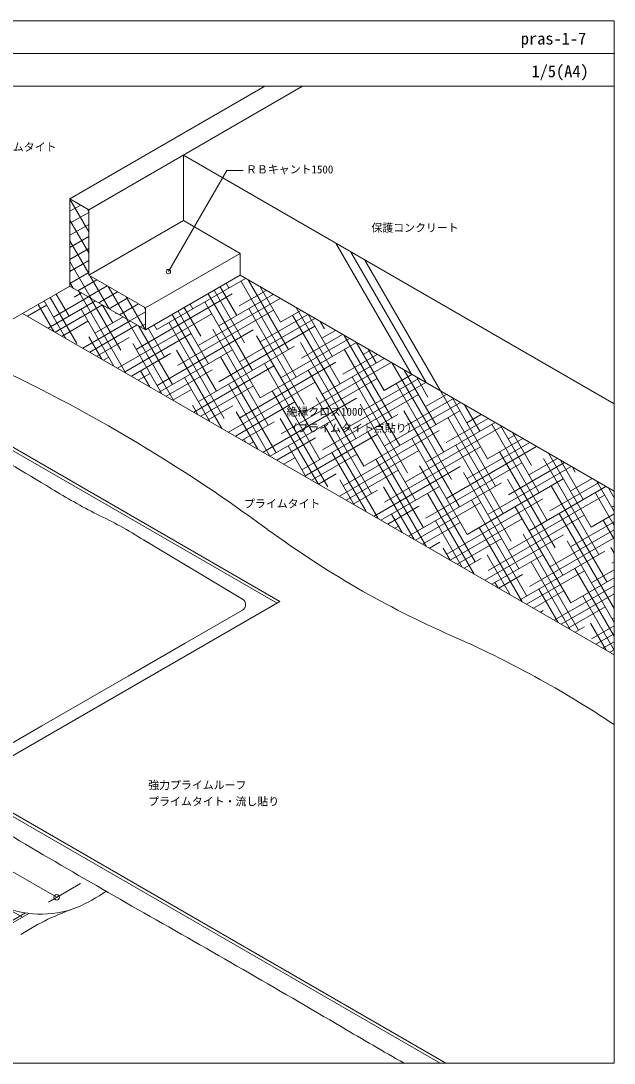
# Model space of a CAD drawing. Units: millimetres, scale not verified. Extents: x -690 to 690, y -477 to 478.
# Drawn here: x 147 to 690, y -477 to 478 of the extents above; entities that cross this region are included whole.
import ezdxf
from ezdxf.enums import TextEntityAlignment as Align

# ---------------------------------------------------------------- set-up
doc = ezdxf.new("R2010")
doc.units = ezdxf.units.MM
doc.header["$LTSCALE"] = 2
for name, color, linetype, lineweight in [('0-0_0', 7, 'Continuous', 18), ('0-1_HATCH', 9, 'Continuous', 18), ('0-2_KUTAI', 3, 'Continuous', 18), ('0-3_BOUSUI', 1, 'Continuous', 18), ('0-4_MOJI', 7, 'Continuous', 18), ('0-5_sunpo', 7, 'Continuous', 18), ('0-6_WAKU', 7, 'Continuous', 18), ('0-8_COLOR', 9, 'Continuous', 18)]:
    doc.layers.add(name, color=color, linetype=linetype, lineweight=lineweight)
doc.styles.add('ＭＳ ゴシック', font='')
doc.styles.get('ＭＳ ゴシック').set_extended_font_data('MS Gothic')

msp = doc.modelspace()

# ---------------------------------------------------------------- linework, layer by layer
at = {"layer": '0-0_0'}
for p, q in [((-690.031, 447.519), (689.969, 447.519)), ((148.14, 209.437), (689.969, -103.388)), ((98.918, -371.981), (153.815, -340.287))]:
    msp.add_line(p, q, dxfattribs=at)
at = {"layer": '0-1_HATCH'}
for p, q in [((191.442, 313.997), (191.823, 314.217)), ((208.762, 284.08), (191.442, 314.08)), ((191.442, 302.998), (201.348, 308.718)), ((191.442, 292), (208.762, 302)), ((208.762, 303.13), (207.63, 305.091)), ((208.762, 265.03), (191.442, 295.03)), ((191.442, 281.001), (208.762, 291.001)), ((191.442, 270.003), (208.762, 280.003)), ((208.762, 245.98), (191.442, 275.98)), ((191.442, 259.004), (208.762, 269.004)), ((191.442, 248.006), (208.762, 258.006)), ((210.921, 223.191), (191.442, 256.93)), ((191.442, 237.007), (208.762, 247.007)), ((198.741, 230.223), (216.061, 240.223)), ((227.418, 213.666), (210.098, 243.666)), ((271.033, 194.707), (352.247, 241.596)), ((398.823, 151.169), (348.023, 239.157)), ((391.622, 176.341), (354.796, 240.124)), ((194.423, 232.716), (191.442, 237.88)), ((242.733, 154.824), (199.431, 229.824)), ((208.266, 224.724), (225.586, 234.724)), ((217.791, 219.224), (235.111, 229.224)), ((243.916, 204.141), (226.596, 234.141)), ((351.426, 182.463), (323.565, 230.719)), ((344.225, 207.635), (329.064, 233.894)), ((337.024, 232.807), (334.563, 237.069)), ((346.549, 216.309), (371.297, 230.598)), ((384.421, 201.513), (365.795, 233.774)), ((187.74, 186.574), (167.94, 220.869)), ((171.543, 195.925), (214.845, 220.925)), ((197.841, 181.779), (173.439, 224.044)), ((176.467, 206.1), (208.495, 224.592)), ((190.64, 206.951), (178.939, 227.219)), ((195.289, 224.3), (202.145, 228.258)), ((238.037, 175.657), (210.43, 223.474)), ((227.316, 213.725), (244.636, 223.725)), ((260.414, 194.616), (243.093, 224.616)), ((252.211, 176.508), (340.199, 227.308)), ((308.905, 179.911), (383.997, 223.265)), ((365.827, 132.119), (315.027, 220.107)), ((358.626, 157.291), (318.066, 227.544)), ((327.727, 198.11), (377.647, 226.931)), ((377.22, 226.685), (376.793, 227.424)), ((152.493, 206.924), (170.117, 217.099)), ((176.742, 192.924), (162.441, 217.694)), ((177.893, 192.259), (221.195, 217.259)), ((231.734, 161.174), (201.639, 213.301)), ((230.837, 200.829), (221.428, 217.124)), ((236.841, 208.226), (254.161, 218.226)), ((246.366, 202.727), (260.724, 211.016)), ((260.724, 213.13), (259.591, 215.091)), ((290.083, 161.711), (378.071, 212.511)), ((318.43, 163.413), (290.569, 211.669)), ((311.229, 188.585), (296.069, 214.844)), ((304.028, 213.757), (301.568, 218.019)), ((406.023, 125.997), (355.223, 213.985)), ((384.421, 201.513), (403.047, 212.267)), ((439.019, 145.047), (398.79, 214.724)), ((184.243, 188.593), (207.989, 202.302)), ((203.293, 177.595), (246.595, 202.595)), ((214.339, 191.304), (240.245, 206.261)), ((233.161, 209.503), (233.895, 209.927)), ((235.043, 159.264), (321.377, 209.108)), ((286.727, 129.424), (243.426, 204.424)), ((332.831, 113.069), (282.031, 201.057)), ((325.631, 138.241), (285.07, 208.494)), ((346.777, 165.114), (415.747, 204.934)), ((365.599, 183.314), (409.397, 208.6)), ((446.22, 119.875), (395.42, 207.863)), ((431.818, 170.219), (409.789, 208.374)), ((424.617, 195.391), (420.788, 202.024)), ((209.643, 173.928), (252.945, 198.928)), ((285.434, 144.363), (254.424, 198.074)), ((255.891, 197.227), (260.724, 200.018)), ((278.234, 169.535), (263.073, 195.794)), ((271.033, 194.707), (268.572, 198.969)), ((271.261, 143.512), (359.249, 194.312)), ((373.028, 106.947), (322.228, 194.935)), ((327.955, 146.915), (415.943, 197.715)), ((422.293, 186.717), (434.797, 193.936)), ((220.736, 167.524), (208.84, 188.129)), ((215.993, 170.262), (245.861, 187.506)), ((241.393, 155.598), (302.555, 190.909)), ((275.728, 135.774), (249.036, 182.007)), ((413.224, 100.825), (362.424, 188.813)), ((365.827, 132.119), (453.815, 182.919)), ((384.649, 150.318), (447.497, 186.603)), ((453.42, 94.703), (402.62, 182.691)), ((403.471, 168.517), (441.147, 190.27)), ((486.416, 113.753), (442.785, 189.324)), ((479.215, 138.925), (453.783, 182.974)), ((247.743, 151.931), (283.733, 172.71)), ((273.143, 137.267), (340.427, 176.113)), ((330.721, 104.024), (289.232, 175.885)), ((309.133, 128.716), (397.121, 179.516)), ((441.343, 153.721), (472.897, 171.939)), ((493.617, 88.581), (442.817, 176.569)), ((460.165, 171.92), (466.547, 175.605)), ((472.014, 164.097), (464.782, 176.624)), ((222.343, 166.596), (227.039, 169.307)), ((380.228, 81.775), (329.428, 169.763)), ((347.005, 113.919), (434.993, 164.719)), ((420.425, 75.653), (369.625, 163.641)), ((403.699, 117.322), (485.597, 164.606)), ((422.521, 135.522), (479.247, 168.273)), ((533.813, 82.458), (486.779, 163.924)), ((254.093, 148.265), (264.911, 154.511)), ((264.73, 142.124), (256.237, 156.835)), ((279.493, 133.6), (321.605, 157.914)), ((304.893, 118.936), (378.299, 161.317)), ((460.621, 69.531), (409.821, 157.519)), ((479.215, 138.925), (504.647, 153.608)), ((526.612, 107.631), (497.777, 157.574)), ((498.037, 157.124), (498.297, 157.274)), ((319.722, 110.374), (296.433, 150.713)), ((374.715, 78.624), (336.629, 144.591)), ((336.643, 100.605), (416.171, 146.52)), ((384.877, 99.123), (472.865, 149.923)), ((441.571, 102.526), (517.347, 146.275)), ((500.817, 63.408), (450.017, 151.397)), ((460.393, 120.725), (510.997, 149.942)), ((541.014, 57.286), (490.214, 145.275)), ((519.411, 132.803), (508.776, 151.224)), ((285.843, 129.934), (302.783, 139.714)), ((311.243, 115.27), (359.477, 143.117)), ((427.626, 50.481), (376.826, 138.469)), ((422.749, 84.327), (510.737, 135.127)), ((517.087, 124.128), (536.397, 135.277)), ((581.21, 51.164), (530.773, 138.524)), ((308.724, 116.724), (303.634, 125.541)), ((317.593, 111.603), (340.655, 124.918)), ((342.993, 96.939), (397.349, 128.321)), ((368.393, 82.274), (454.043, 131.724)), ((467.822, 44.358), (417.022, 132.347)), ((508.018, 38.236), (457.218, 126.225)), ((479.443, 87.73), (549.097, 127.945)), ((498.265, 105.929), (542.747, 131.611)), ((574.009, 76.336), (541.771, 132.174)), ((566.809, 101.508), (552.77, 125.824)), ((363.716, 84.974), (343.83, 119.419)), ((403.927, 66.128), (491.915, 116.928)), ((460.621, 69.531), (548.609, 120.331)), ((548.214, 32.114), (497.414, 120.103)), ((554.959, 109.332), (568.147, 116.946)), ((349.343, 93.273), (378.527, 110.122)), ((374.743, 78.608), (435.221, 113.525)), ((418.709, 53.224), (384.026, 113.297)), ((473.702, 21.474), (424.223, 107.175)), ((498.493, 54.734), (586.481, 105.534)), ((517.315, 72.933), (580.847, 109.614)), ((536.137, 91.133), (574.497, 113.28)), ((588.411, 25.992), (537.611, 113.981)), ((628.607, 19.87), (577.807, 107.858)), ((621.406, 45.042), (585.765, 106.774)), ((406.493, 60.277), (473.093, 98.728)), ((441.799, 51.331), (529.787, 102.131)), ((515.219, 13.064), (464.419, 101.053)), ((592.831, 94.536), (599.897, 98.615)), ((614.206, 70.214), (596.764, 100.424)), ((352.718, 91.324), (351.031, 94.247)), ((355.693, 89.606), (359.705, 91.922)), ((381.093, 74.942), (416.399, 95.325)), ((407.711, 59.574), (391.227, 88.125)), ((479.671, 36.535), (567.659, 87.335)), ((555.415, 6.942), (504.615, 94.931)), ((536.365, 39.938), (618.947, 87.617)), ((595.611, 0.82), (544.811, 88.808)), ((555.187, 58.137), (612.597, 91.283)), ((574.009, 76.336), (606.247, 94.949)), ((387.443, 71.275), (397.577, 77.126)), ((412.843, 56.611), (454.271, 80.529)), ((462.703, 27.824), (431.423, 82.003)), ((438.243, 41.946), (510.965, 83.932)), ((635.808, -5.302), (585.008, 82.686)), ((611.881, 61.54), (637.997, 76.618)), ((676.004, -11.424), (625.204, 76.564)), ((668.803, 13.748), (629.759, 81.374)), ((630.703, 79.739), (631.647, 80.284)), ((469.993, 23.615), (548.837, 69.136)), ((517.696, -3.926), (471.62, 75.881)), ((562.616, -18.23), (511.816, 69.758)), ((517.543, 21.739), (605.531, 72.539)), ((574.237, 25.142), (650.697, 69.286)), ((593.059, 43.341), (644.347, 72.952)), ((661.603, 38.92), (640.758, 75.024)), ((654.402, 64.092), (651.756, 68.674)), ((419.193, 52.945), (435.449, 62.33)), ((444.593, 38.28), (492.143, 65.733)), ((602.812, -24.352), (552.012, 63.636)), ((555.415, 6.942), (643.403, 57.742)), ((643.009, -30.474), (592.209, 57.514)), ((649.753, 46.744), (669.747, 58.287)), ((451.705, 34.174), (438.624, 56.831)), ((476.343, 19.949), (530.015, 50.936)), ((506.697, 2.424), (478.82, 50.708)), ((501.743, 5.284), (586.709, 54.339)), ((612.109, 10.345), (682.447, 50.955)), ((630.931, 28.545), (676.097, 54.621)), ((683.205, -36.596), (632.405, 51.392)), ((689.969, 27.889), (673.754, 55.974)), ((689.969, 40.589), (684.752, 49.624)), ((450.943, 34.614), (473.321, 47.533)), ((561.69, -29.326), (519.017, 44.586)), ((536.593, -11.257), (624.581, 39.543)), ((610.013, -49.524), (559.213, 38.464)), ((593.287, -7.854), (681.275, 42.946)), ((689.969, 15.189), (672.601, 45.27)), ((482.693, 16.283), (511.193, 32.737)), ((508.093, 1.618), (567.887, 36.14)), ((650.209, -55.646), (599.409, 32.342)), ((687.625, 31.948), (689.969, 33.301)), ((495.699, 8.774), (486.021, 25.536)), ((550.691, -22.976), (526.217, 19.414)), ((539.843, -16.713), (605.759, 21.344)), ((574.465, -26.053), (662.453, 24.747)), ((689.969, -61.011), (639.606, 26.22)), ((668.803, 13.748), (689.969, 25.968)), ((689.969, 2.489), (679.802, 20.098)), ((489.043, 12.617), (492.371, 14.538)), ((514.443, -2.048), (549.065, 17.941)), ((605.684, -54.726), (566.414, 13.292)), ((631.159, -22.65), (689.969, 11.303)), ((649.981, -4.451), (689.969, 18.636)), ((546.193, -20.379), (586.937, 3.145)), ((571.593, -35.044), (643.631, 6.548)), ((657.41, -80.818), (606.61, 7.17)), ((612.337, -40.85), (689.969, 3.971)), ((689.969, -73.711), (646.806, 1.048)), ((520.793, -5.714), (530.243, -0.258)), ((539.693, -16.626), (533.418, -5.758)), ((603.343, -53.374), (681.503, -8.249)), ((689.969, -10.211), (687.003, -5.074)), ((552.543, -24.045), (568.115, -15.055)), ((594.685, -48.376), (573.614, -11.88)), ((577.943, -38.71), (624.809, -11.652)), ((649.678, -80.126), (613.811, -18.002)), ((687.853, -19.247), (689.969, -18.026)), ((609.693, -57.041), (662.681, -26.448)), ((689.969, -86.411), (654.007, -24.124)), ((669.031, -37.447), (689.969, -25.358)), ((583.687, -42.026), (580.815, -37.052)), ((584.293, -42.376), (605.987, -29.851)), ((650.209, -55.646), (689.969, -32.691)), ((616.043, -60.707), (643.859, -44.647)), ((638.68, -73.776), (621.011, -43.174)), ((635.093, -71.705), (689.969, -40.023)), ((641.443, -75.371), (689.969, -47.355)), ((689.969, -99.111), (661.208, -49.296)), ((622.393, -64.373), (625.037, -62.847)), ((647.793, -79.038), (681.731, -59.444)), ((682.674, -99.176), (668.409, -74.468)), ((688.081, -70.442), (689.969, -69.352)), ((654.143, -82.704), (662.909, -77.643)), ((669.259, -88.641), (689.969, -76.685)), ((673.193, -93.702), (689.969, -84.017)), ((679.543, -97.369), (689.969, -91.349)), ((685.893, -101.035), (689.969, -98.682)), ((97.116, -370.941), (150.898, -339.89)), ((147.873, -343.717), (133.871, -335.632))]:
    msp.add_line(p, q, dxfattribs=at)
at = {"layer": '0-2_KUTAI'}
msp.add_line((295.365, 354.437), (689.969, 126.612), dxfattribs=at)
for points in [[(295.365, 354.437), (295.365, 294.437), (347.326, 264.437)], [(347.326, 264.437), (347.326, 244.437), (689.969, 46.612)]]:
    msp.add_lwpolyline(points, dxfattribs=at)
at = {"layer": '0-3_BOUSUI'}
for p, q in [((191.442, 314.437), (369.984, 417.519)), ((208.762, 304.437), (404.625, 417.519)), ((208.762, 244.437), (295.365, 294.437)), ((260.724, 214.437), (347.326, 264.437)), ((260.724, 194.437), (347.326, 244.437)), ((37.43, 145.519), (191.442, 234.437)), ((37.43, 142.519), (381.242, -55.981)), ((349.393, -52.224), (258.761, 1.914)), ((93.505, -222.107), (383.84, -54.481)), ((535.827, -477.481), (93.505, -222.107))]:
    msp.add_line(p, q, dxfattribs=at)
msp.add_lwpolyline([(191.442, 234.437), (191.442, 314.437), (208.762, 304.437), (208.762, 244.437), (260.724, 214.437), (260.724, 194.437)], close=True, dxfattribs=at)
for points in [[(37.43, 142.519), (37.43, 145.519), (383.84, -54.481)], [(87.731, -213.588), (165.833, -168.495), (244.742, -122.937), (297.155, -92.677), (349.393, -62.517)], [(530.63, -477.481), (93.505, -225.107), (93.505, -222.107)]]:
    msp.add_lwpolyline(points, dxfattribs=at)
for centre, radius, start, end in [((-523.129, -1205.654), 1511.202, 53.63938, 66.07541), ((-727.182, -1421.187), 1724.572, 58.46799, 61.42944), ((512.383, 599.066), 645.648, 238.46799, 242.68694), ((71.413, -287.751), 344.971, 57.10638, 65.19746), ((892.782, 717.606), 877.048, 233.63938, 246.36062), ((346.421, -57.371), 5.943, 300, 60), ((155.235, -967.414), 962.319, 56.24297, 66.36062), ((4139.889, 6481.152), 7847.581, 238.89916, 240.36269), ((112.04, -148.147), 205.567, 294.662, 303.25504), ((164.925, -247.618), 93.332, 245.66412, 290.63441), ((268.828, -547.728), 224.303, 108.45698, 123.04796), ((-6041.004, -11461.619), 12782.348, 59.53024, 60.46976), ((3060.675, 4012.783), 5170.304, 239.55357, 240.28157)]:
    msp.add_arc(centre, radius, start, end, dxfattribs=at)
at = {"layer": '0-4_MOJI'}
for p in [(281.697, 247.751), (350.26, 340.524)]:
    msp.add_line(p, (335.26, 340.524), dxfattribs=at)
msp.add_circle((281.697, 247.751), 2, dxfattribs=at)
at = {"layer": '0-5_sunpo'}
for p, q in [((49.442, -250.546), (179.346, -325.546)), ((201.049, -313.016), (171.807, -329.899))]:
    msp.add_line(p, q, dxfattribs=at)
msp.add_circle((179.346, -325.546), 2.5, dxfattribs=at)
at = {"layer": '0-6_WAKU'}
for points in [[(-690.031, -477.481), (689.969, -477.481), (689.969, 477.519), (-690.031, 477.519)], [(689.969, 417.519), (-690.031, 417.519), (-690.031, 477.519), (689.969, 477.519)]]:
    msp.add_lwpolyline(points, close=True, dxfattribs=at)
at = {"layer": '0-8_COLOR'}
for p, q in [((504.359, 153.774), (435.077, 273.774)), ((517.678, 146.085), (448.396, 266.085)), ((530.997, 138.395), (461.715, 258.395))]:
    msp.add_line(p, q, dxfattribs=at)

# ---------------------------------------------------------------- texts
at = {"layer": '0-4_MOJI', "style": 'ＭＳ ゴシック'}
for s, p in [('プライムタイト', (109.145, 356.021)), ('ＲＢキャント1500', (352.76, 335.524)), ('保護コンクリート', (467.616, 282.041)), ('絶縁クロス1000', (389.81, 113.511)), ('（プライムタイト点貼り）', (389.81, 98.511)), ('プライムタイト', (350.906, 29.246)), ('強力プライムルーフ', (263.154, -228.601)), ('プライムタイト・流し貼り', (263.154, -243.601))]:
    msp.add_text(s, height=7.331, dxfattribs=at).set_placement(p, align=Align.BOTTOM_LEFT)
at = {"layer": '0-6_WAKU', "style": 'ＭＳ ゴシック'}
for s, p in [('pras-1-7', (604.499, 452.519)), ('1/5(A4)', (614.245, 422.519))]:
    msp.add_text(s, height=11, dxfattribs=at).set_placement(p, align=Align.BOTTOM_LEFT)

doc.saveas('drawing.dxf')
